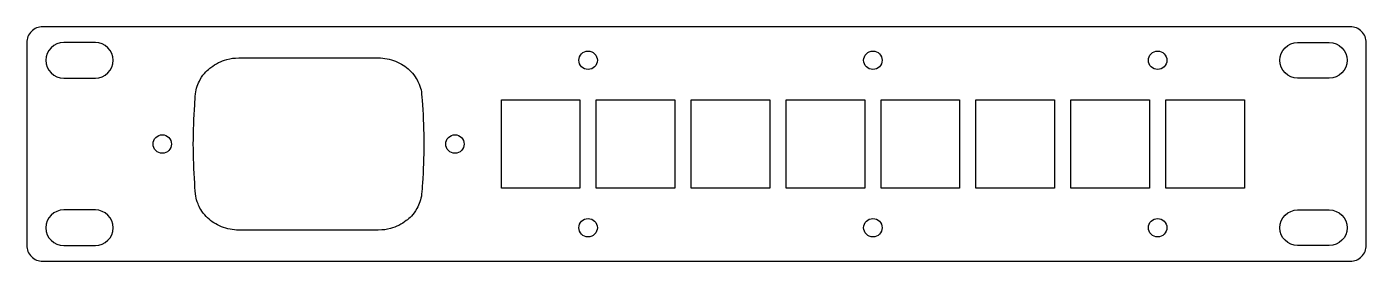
# Model space of a CAD drawing. Header units: millimetres. Extents: x -483 to -229, y -44 to 0.
import ezdxf

# ---------------------------------------------------------------- set-up
doc = ezdxf.new("R2010")
doc.units = ezdxf.units.MM
doc.layers.get('0').update_dxf_attribs({"linetype": 'CONTINUOUS'})

msp = doc.modelspace()

# ---------------------------------------------------------------- linework, layer by layer
for p, q in [((-442.38, -5.91), (-415.94, -5.91)), ((-415.94, -38.54), (-442.38, -38.54))]:
    msp.add_line(p, q)
for points in [[(-479.6, 0, 0.414214), (-482.6, -3), (-482.6, -41.45, 0.414214), (-479.6, -44.45), (-231.6, -44.45, 0.414214), (-228.6, -41.45), (-228.6, -3, 0.414214), (-231.6, 0)], [(-469.6, -9.73, 1), (-469.6, -2.98), (-475.6, -2.98, 1), (-475.6, -9.73)], [(-235.6, -9.73), (-241.6, -9.73, -1), (-241.6, -2.98), (-235.6, -2.98, -1)], [(-475.6, -34.73, 1), (-475.6, -41.48), (-469.6, -41.48, 1), (-469.6, -34.73)], [(-241.6, -34.73), (-235.6, -34.73, -1), (-235.6, -41.48), (-241.6, -41.48, -1)]]:
    msp.add_lwpolyline(points, format="xyb", close=True)
for points in [[(-392.6, -30.6), (-392.6, -13.85), (-377.7, -13.85), (-377.7, -30.6)], [(-374.6, -30.6), (-374.6, -13.85), (-359.7, -13.85), (-359.7, -30.6)], [(-356.6, -30.6), (-356.6, -13.85), (-341.7, -13.85), (-341.7, -30.6)], [(-338.6, -30.6), (-338.6, -13.85), (-323.7, -13.85), (-323.7, -30.6)], [(-320.6, -30.6), (-320.6, -13.85), (-305.7, -13.85), (-305.7, -30.6)], [(-302.6, -30.6), (-302.6, -13.85), (-287.7, -13.85), (-287.7, -30.6)], [(-284.6, -30.6), (-284.6, -13.85), (-269.7, -13.85), (-269.7, -30.6)], [(-266.6, -30.6), (-266.6, -13.85), (-251.7, -13.85), (-251.7, -30.6)]]:
    msp.add_lwpolyline(points, close=True)
for centre in [(-376.15, -6.35), (-322.15, -6.35), (-268.15, -6.35), (-456.91, -22.23), (-401.41, -22.23), (-376.15, -38.1), (-322.15, -38.1), (-268.15, -38.1)]:
    msp.add_circle(centre, 1.75)
for points, knots in [([(-450.76, -14.79), (-450.71, -14.09), (-450.68, -13.38), (-450.49, -11.73), (-450.17, -10.81), (-449.05, -8.84), (-448.25, -8.12), (-446.8, -7), (-445.78, -6.5), (-443.88, -5.99), (-443.36, -5.91), (-442.38, -5.91)], [-9.617522, -9.617522, -9.617522, -9.617522, -9.37257, -9.37257, -9.035663, -9.035663, -8.578401, -8.578401, -7.849138, -7.849138, -7.301559, -7.301559, -7.301559, -7.301559]), ([(-415.94, -5.91), (-415.8, -5.91), (-415.65, -5.91), (-414.4, -5.97), (-413.3, -6.24), (-411.27, -7.16), (-410.43, -7.78), (-408.88, -9.37), (-408.44, -10.27), (-407.74, -11.98), (-407.73, -12.42), (-407.57, -14.8)], [-6.88315, -6.88315, -6.88315, -6.88315, -6.839553, -6.839553, -6.507092, -6.507092, -6.170736, -6.170736, -5.715897, -5.715897, -4.831373, -4.831373, -4.831373, -4.831373]), ([(-450.76, -29.66), (-450.93, -27.18), (-451.02, -24.7), (-451.02, -19.75), (-450.93, -17.27), (-450.76, -14.79)], [-1.487928, -1.487928, -1.487928, -1.487928, -0.743964, -0.743964, 0, 0, 0, 0]), ([(-407.57, -14.8), (-407.4, -17.27), (-407.31, -19.75), (-407.31, -24.7), (-407.4, -27.18), (-407.57, -29.65)], [-1.486545, -1.486545, -1.486545, -1.486545, -0.743273, -0.743273, 0, 0, 0, 0]), ([(-442.38, -38.54), (-442.53, -38.54), (-442.67, -38.54), (-443.93, -38.48), (-445.03, -38.21), (-447.06, -37.3), (-447.9, -36.67), (-449.44, -35.08), (-449.89, -34.18), (-450.58, -32.47), (-450.59, -32.03), (-450.76, -29.66)], [-6.882818, -6.882818, -6.882818, -6.882818, -6.83936, -6.83936, -6.507198, -6.507198, -6.171077, -6.171077, -5.716464, -5.716464, -4.832916, -4.832916, -4.832916, -4.832916]), ([(-407.57, -29.65), (-407.62, -30.36), (-407.64, -31.07), (-407.84, -32.72), (-408.15, -33.64), (-409.27, -35.61), (-410.07, -36.33), (-411.52, -37.45), (-412.54, -37.95), (-414.45, -38.46), (-414.97, -38.54), (-415.94, -38.54)], [-9.620601, -9.620601, -9.620601, -9.620601, -9.374552, -9.374552, -9.037313, -9.037313, -8.579579, -8.579579, -7.849503, -7.849503, -7.301704, -7.301704, -7.301704, -7.301704])]:
    msp.add_open_spline(points, degree=3, knots=knots)

doc.saveas('drawing.dxf')
